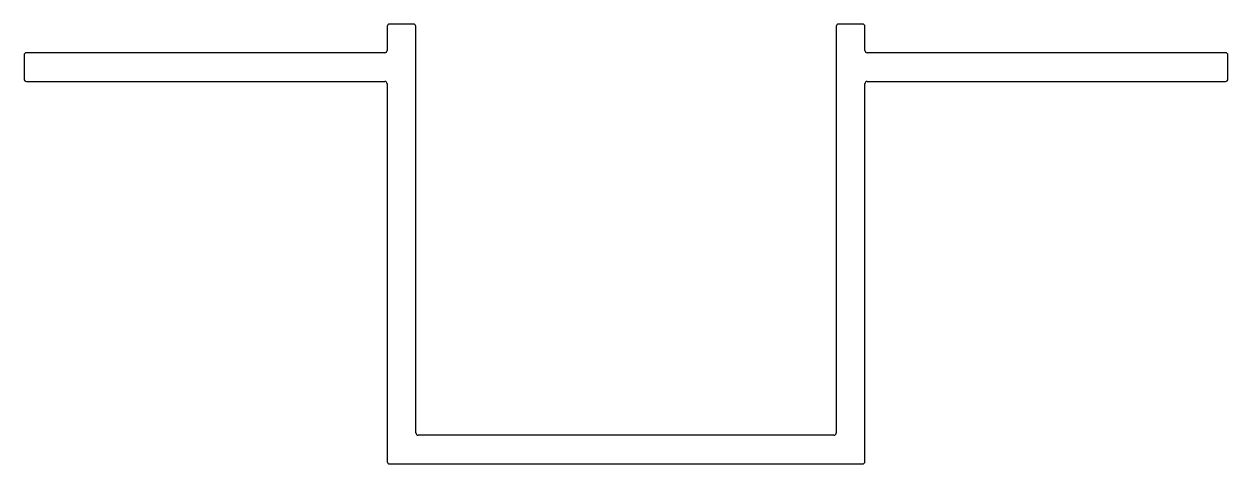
# Model space of a CAD drawing. Extents: x -62 to 64, y 14 to 60.
import ezdxf

# ---------------------------------------------------------------- set-up
doc = ezdxf.new("R2010")
doc.units = 0
doc.layers.get('0').update_dxf_attribs({"linetype": 'CONTINUOUS'})

msp = doc.modelspace()

# ---------------------------------------------------------------- linework, layer by layer
for p, q in [((-21.24, 60.49), (-23.74, 60.49)), ((25.76, 60.49), (23.26, 60.49)), ((-23.99, 60.24), (-23.99, 57.74)), ((-20.99, 17.74), (-20.99, 60.24)), ((23.01, 60.24), (23.01, 17.74)), ((26.01, 57.74), (26.01, 60.24)), ((-61.99, 57.24), (-61.99, 54.74)), ((-24.24, 57.49), (-61.74, 57.49)), ((63.76, 57.49), (26.26, 57.49)), ((64.01, 54.74), (64.01, 57.24)), ((-61.74, 54.49), (-24.24, 54.49)), ((-23.99, 54.24), (-23.99, 14.74)), ((26.01, 14.74), (26.01, 54.24)), ((26.26, 54.49), (63.76, 54.49)), ((22.76, 17.49), (-20.74, 17.49)), ((-23.74, 14.49), (25.76, 14.49))]:
    msp.add_line(p, q)
for centre, start, end in [((-23.74, 60.24), 90, 180), ((-21.24, 60.24), 0, 90), ((23.26, 60.24), 90, 180), ((25.76, 60.24), 0, 90), ((-61.74, 57.24), 90, 180), ((-24.24, 57.74), 270, 0), ((26.26, 57.74), 180, 270), ((63.76, 57.24), 0, 90), ((-61.74, 54.74), 180, 270), ((-24.24, 54.24), 0, 90), ((26.26, 54.24), 90, 180), ((63.76, 54.74), 270, 0), ((-20.74, 17.74), 180, 270), ((22.76, 17.74), 270, 0), ((-23.74, 14.74), 180, 270), ((25.76, 14.74), 270, 0)]:
    msp.add_arc(centre, 0.25, start, end)

doc.saveas('drawing.dxf')
